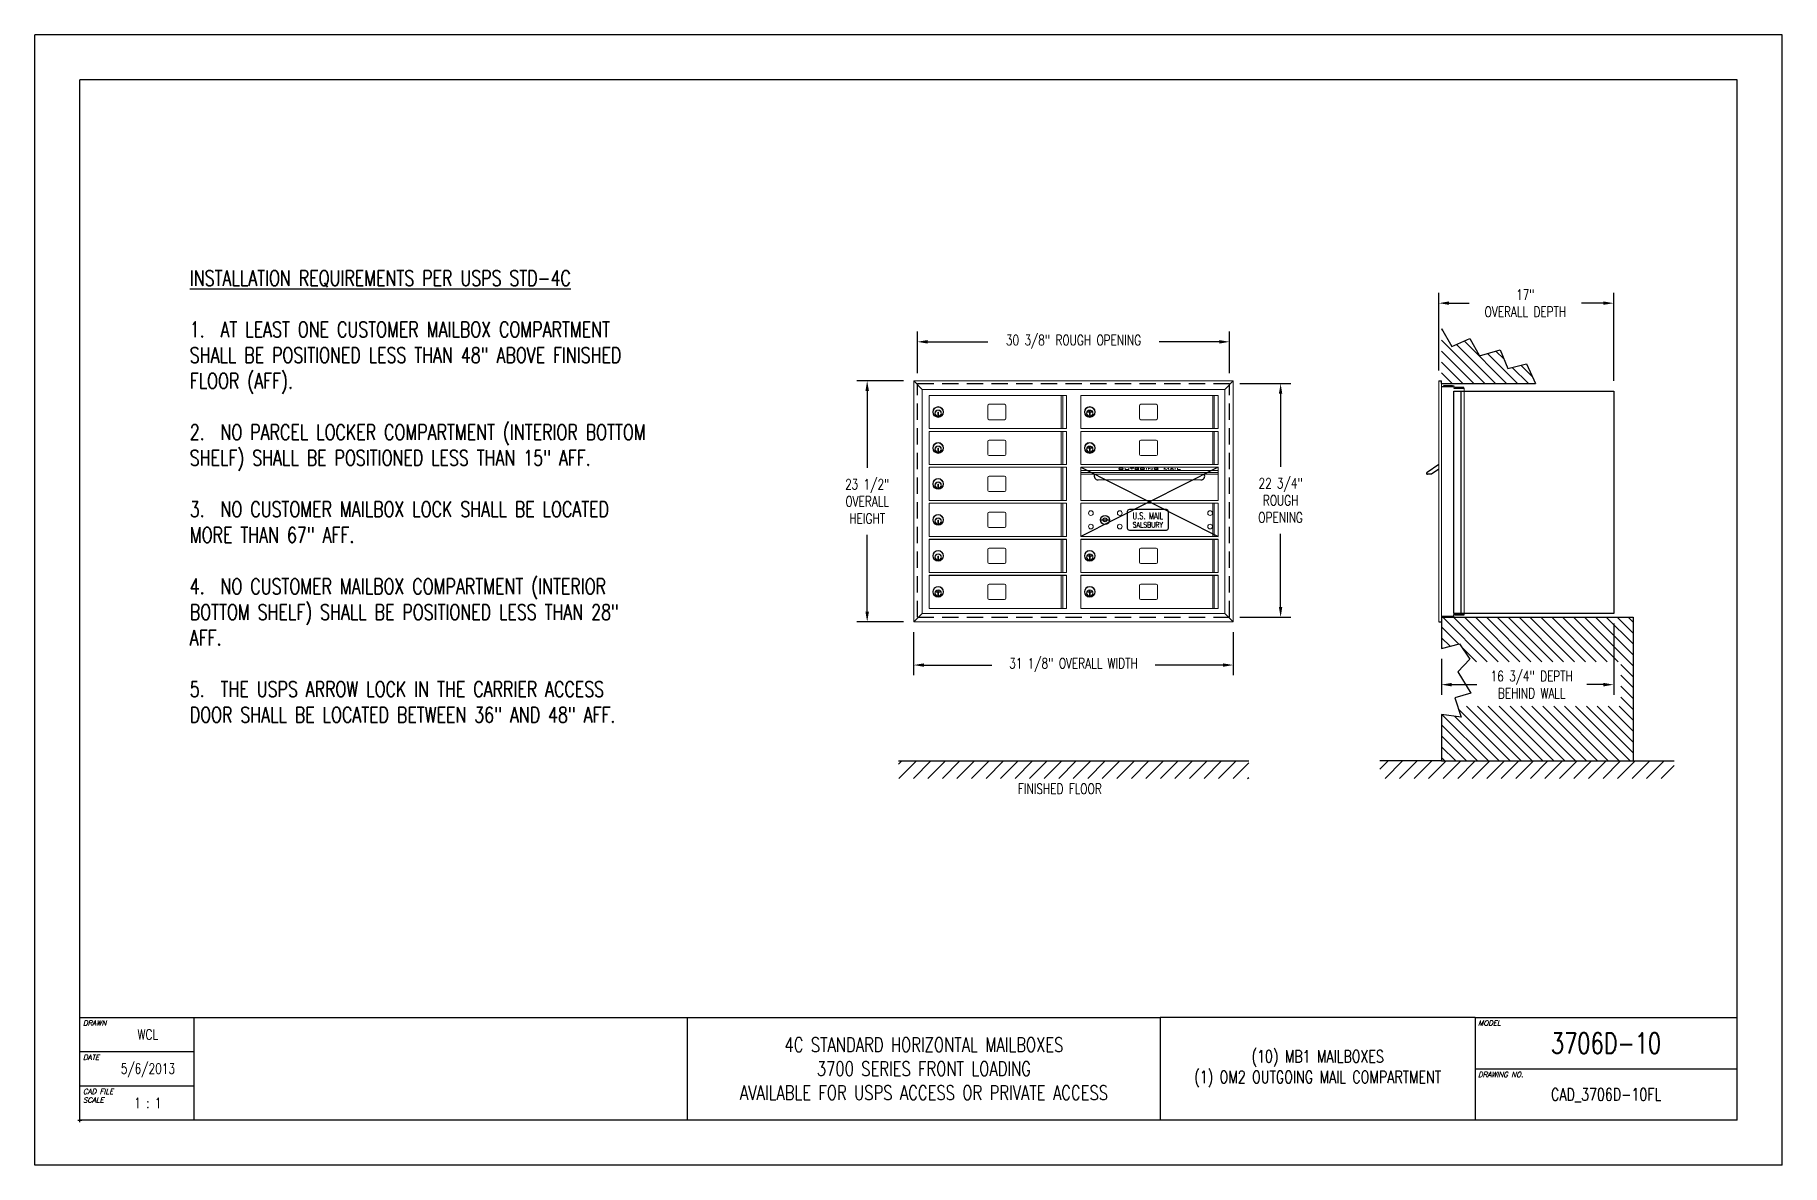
# Model space of a CAD drawing. Header units: inches. Extents: x 0 to 170, y 0 to 110.
import ezdxf
from ezdxf.enums import TextEntityAlignment as Align

# ---------------------------------------------------------------- set-up
doc = ezdxf.new("R2010")
doc.units = ezdxf.units.IN
doc.header["$MEASUREMENT"] = 0
doc.header["$PDMODE"] = 2
doc.header["$PDSIZE"] = 0.2
doc.linetypes.add('HIDDEN', pattern=[0.075, 0.05, -0.025])
doc.styles.add('Simplex Italic', font='SIMPLEX.shx', dxfattribs={"oblique": 15, "height": 3})
doc.styles.add('SQUASHED', font='simplex.shx', dxfattribs={"width": 4})
doc.styles.get("Standard").update_dxf_attribs({"font": 'simplex.shx', "width": 0.75})
doc.dimstyles.get("Standard").update_dxf_attribs({"dimtxt": 1, "dimasz": 1, "dimexe": 1, "dimexo": 1, "dimgap": 1, "dimtad": 0, "dimtih": 1, "dimtoh": 1, "dimdec": 3, "dimzin": 0, "dimdsep": 46, "dimlunit": 5, "dimtxsty": 'Standard', "dimcen": 0, "dimadec": 0, "dimazin": 0, "dimtfac": 1, "dimtdec": 3, "dimtofl": 0, "dimtmove": 0, "dimatfit": 3, "dimfxl": 1, "dimfrac": 2, "dimtolj": 1, "dimtzin": 0, "dimarcsym": 0})

# ---------------------------------------------------------------- blocks, each defined once
blk = doc.blocks.new('*D11')
at = {"color": 0, "lineweight": -2, "transparency": 16777216}
for p, q in [((136.6, 77.34), (136.6, 84.89)), ((137.6, 83.89), (139.56, 83.89)), ((152.62, 83.89), (150.49, 83.89)), ((153.62, 76.33), (153.62, 84.89))]:
    blk.add_line(p, q, dxfattribs=at)
at = {"color": 0, "lineweight": -3, "transparency": 16777216}
for points in [[(137.6, 84.06), (137.6, 83.73), (136.6, 83.89)], [(152.62, 84.06), (152.62, 83.73), (153.62, 83.89)]]:
    blk.add_solid(points, dxfattribs=at)
at = {"layer": 'Defpoints', "color": 0, "lineweight": -3, "transparency": 16777216}
for p in [(153.62, 83.89), (136.6, 76.34), (153.62, 75.33)]:
    blk.add_point(p, dxfattribs=at)
at = {"color": 0, "lineweight": -3, "transparency": 16777216, "insert": (145.02, 83.89), "char_height": 1, "attachment_point": 5}
blk.add_mtext('\\A1;17"\\POVERALL DEPTH', dxfattribs=at)
blk = doc.blocks.new('*D12')
at = {"color": 0, "lineweight": -2, "transparency": 16777216}
for p, q in [((153.62, 52.7), (153.62, 45.76)), ((136.86, 49.28), (136.86, 45.76)), ((137.86, 46.76), (140.29, 46.76)), ((152.62, 46.76), (151, 46.76))]:
    blk.add_line(p, q, dxfattribs=at)
at = {"color": 0, "lineweight": -3, "transparency": 16777216}
for points in [[(137.86, 46.93), (137.86, 46.59), (136.86, 46.76)], [(152.62, 46.93), (152.62, 46.59), (153.62, 46.76)]]:
    blk.add_solid(points, dxfattribs=at)
at = {"layer": 'Defpoints', "color": 0, "lineweight": -3, "transparency": 16777216}
for p in [(153.62, 53.7), (136.86, 50.28), (153.62, 46.76)]:
    blk.add_point(p, dxfattribs=at)
at = {"color": 0, "lineweight": -3, "transparency": 16777216, "insert": (145.64, 46.76), "char_height": 1, "attachment_point": 5}
blk.add_mtext('\\A1;16 3/4" DEPTH\\PBEHIND WALL', dxfattribs=at)
blk = doc.blocks.new('*D7')
at = {"color": 0, "lineweight": -2, "transparency": 16777216}
for p, q in [((117.24, 76.07), (122.21, 76.07)), ((121.21, 75.07), (121.21, 67.96)), ((121.21, 54.32), (121.21, 61.44)), ((117.24, 53.32), (122.21, 53.32))]:
    blk.add_line(p, q, dxfattribs=at)
at = {"color": 0, "lineweight": -3, "transparency": 16777216}
for points in [[(121.04, 75.07), (121.37, 75.07), (121.21, 76.07)], [(121.04, 54.32), (121.37, 54.32), (121.21, 53.32)]]:
    blk.add_solid(points, dxfattribs=at)
at = {"layer": 'Defpoints', "color": 0, "lineweight": -3, "transparency": 16777216}
for p in [(116.24, 76.07), (116.24, 53.32), (121.21, 53.32)]:
    blk.add_point(p, dxfattribs=at)
at = {"color": 0, "lineweight": -3, "transparency": 16777216, "insert": (121.21, 64.7), "char_height": 1, "attachment_point": 5}
blk.add_mtext('\\A1;22 3/4"\\PROUGH\\POPENING', dxfattribs=at)
blk = doc.blocks.new('*D8')
at = {"color": 0, "lineweight": -2, "transparency": 16777216}
for p, q in [((85.86, 77.07), (85.86, 81.13)), ((86.86, 80.13), (92.71, 80.13)), ((115.24, 80.13), (109.39, 80.13)), ((116.24, 77.07), (116.24, 81.13))]:
    blk.add_line(p, q, dxfattribs=at)
at = {"color": 0, "lineweight": -3, "transparency": 16777216}
for points in [[(86.86, 80.3), (86.86, 79.96), (85.86, 80.13)], [(115.24, 80.3), (115.24, 79.96), (116.24, 80.13)]]:
    blk.add_solid(points, dxfattribs=at)
at = {"layer": 'Defpoints', "color": 0, "lineweight": -3, "transparency": 16777216}
for p in [(116.24, 80.13), (85.86, 76.07), (116.24, 76.07)]:
    blk.add_point(p, dxfattribs=at)
at = {"color": 0, "lineweight": -3, "transparency": 16777216, "insert": (101.05, 80.13), "char_height": 1, "attachment_point": 5}
blk.add_mtext('\\A1;30 3/8" ROUGH OPENING', dxfattribs=at)
blk = doc.blocks.new('*D9')
at = {"color": 0, "lineweight": -2, "transparency": 16777216}
for p, q in [((85.5, 51.87), (85.5, 47.67)), ((116.6, 51.87), (116.6, 47.67)), ((86.5, 48.67), (93.11, 48.67)), ((115.6, 48.67), (109, 48.67))]:
    blk.add_line(p, q, dxfattribs=at)
at = {"color": 0, "lineweight": -3, "transparency": 16777216}
for points in [[(86.5, 48.83), (86.5, 48.5), (85.5, 48.67)], [(115.6, 48.83), (115.6, 48.5), (116.6, 48.67)]]:
    blk.add_solid(points, dxfattribs=at)
at = {"layer": 'Defpoints', "color": 0, "lineweight": -3, "transparency": 16777216}
for p in [(85.5, 52.87), (116.6, 52.87), (116.6, 48.67)]:
    blk.add_point(p, dxfattribs=at)
at = {"color": 0, "lineweight": -3, "transparency": 16777216, "insert": (101.05, 48.67), "char_height": 1, "attachment_point": 5}
blk.add_mtext('\\A1;31 1/8" OVERALL WIDTH', dxfattribs=at)
blk = doc.blocks.new('*D10')
at = {"color": 0, "lineweight": -2, "transparency": 16777216}
for p, q in [((84.5, 76.34), (79.98, 76.34)), ((80.98, 75.34), (80.98, 67.86)), ((80.98, 53.87), (80.98, 61.34)), ((84.5, 52.87), (79.98, 52.87))]:
    blk.add_line(p, q, dxfattribs=at)
at = {"color": 0, "lineweight": -3, "transparency": 16777216}
for points in [[(80.81, 75.34), (81.15, 75.34), (80.98, 76.34)], [(80.81, 53.87), (81.15, 53.87), (80.98, 52.87)]]:
    blk.add_solid(points, dxfattribs=at)
at = {"layer": 'Defpoints', "color": 0, "lineweight": -3, "transparency": 16777216}
for p in [(85.5, 76.34), (80.98, 52.87), (85.5, 52.87)]:
    blk.add_point(p, dxfattribs=at)
at = {"color": 0, "lineweight": -3, "transparency": 16777216, "insert": (80.98, 64.6), "char_height": 1, "attachment_point": 5}
blk.add_mtext('\\A1;23 1/2"\\POVERALL\\PHEIGHT', dxfattribs=at)

msp = doc.modelspace()

# ---------------------------------------------------------------- hatches: boundary and pattern name
at = {"lineweight": -3}
h = msp.add_hatch(dxfattribs=at)
h.set_pattern_fill('ANSI31', color=256, scale=6, angle=90, style=0)
h.set_pattern_definition([(135, (-1592.3547, -336.2179), (-0.5303301, -0.5303301), [])])
h.paths.add_polyline_path([(140.5763, 78.7616), (139.6144, 80.463), (137.8756, 79.6863), (136.865, 81.4246), (136.865, 76.0737), (146.0074, 76.0737), (145.1267, 77.9849), (143.3139, 77.541), (142.574, 79.3534)])
h = msp.add_hatch(dxfattribs=at)
h.set_pattern_fill('ANSI31', color=256, scale=6, angle=90, style=0)
h.set_pattern_definition([(135, (-1592.3547, -304.7179), (-0.5303301, -0.5303301), [])])
h.paths.add_polyline_path([(136.865, 53.3237), (136.865, 52.8667), (136.865, 50.2832), (138.6064, 50.7177), (139.606, 49.239), (139.3722, 48.9891), (154.3008, 48.9891), (154.3008, 44.6512), (138.4392, 44.6512), (138.7877, 43.5885), (136.865, 43.8452), (136.865, 39.3337), (155.5, 39.3337), (155.5, 53.3237)])
h = msp.add_hatch(dxfattribs=at)
h.set_pattern_fill('ANSI31', scale=8, style=0)
h.set_pattern_definition([(45, (-1411.8278, -172.7414), (-0.7071068, 0.7071068), [])])
h.paths.add_polyline_path([(118.1, 37.6233), (118.1, 39.3337), (84.0404, 39.3337), (84.0404, 37.6233)])
h = msp.add_hatch(dxfattribs=at)
h.set_pattern_fill('ANSI31', scale=8, style=0)
h.set_pattern_definition([(45, (-1425.3278, -172.7414), (-0.7071068, 0.7071068), [])])
h.paths.add_polyline_path([(130.865, 39.3337), (130.865, 37.6233), (159.5, 37.6233), (159.5, 39.3337), (153.5, 39.3337), (136.865, 39.3337)])

# ---------------------------------------------------------------- linework, layer by layer
at = {"color": 7}
for p, q in [((0, 0), (0, 110)), ((170, 110), (0, 110)), ((170, 0), (170, 110)), ((4.375, 4.375), (4.375, 105.625)), ((165.625, 105.625), (4.375, 105.625)), ((165.625, 4.375), (165.625, 105.625)), ((15.505, 4.375), (15.505, 14.375)), ((63.5, 4.375), (63.5, 14.375)), ((4.375, 11.045), (15.505, 11.045)), ((140.125, 9.375), (165.625, 9.375)), ((4.375, 7.715), (15.505, 7.715)), ((165.625, 4.375), (4.375, 4.375)), ((170, 0), (0, 0))]:
    msp.add_line(p, q, dxfattribs=at)
at = {"color": 7, "lineweight": -3}
for p, q in [((136.865, 81.4246), (137.8756, 79.6863)), ((137.8756, 79.6863), (139.6144, 80.463)), ((139.6144, 80.463), (140.5763, 78.7616)), ((140.5763, 78.7616), (142.574, 79.3534)), ((142.574, 79.3534), (143.3139, 77.541)), ((143.3139, 77.541), (145.1267, 77.9849)), ((145.1267, 77.9849), (146.0074, 76.0737)), ((136.6, 76.3367), (136.865, 76.3367)), ((136.865, 76.0737), (136.865, 76.3367)), ((136.865, 76.0737), (146.0074, 76.0737)), ((136.865, 75.7687), (137.95, 75.7687)), ((137.07, 75.8327), (137.07, 75.7687)), ((137.93, 75.8327), (137.07, 75.8327)), ((137.93, 75.7687), (137.93, 75.8327)), ((137.95, 75.8367), (138.07, 75.8367)), ((137.95, 75.8367), (137.95, 75.7687)), ((138.07, 75.8367), (138.07, 75.6247)), ((138.07, 75.6247), (139.07, 75.6247)), ((138.07, 53.6987), (138.07, 75.3337)), ((138.07, 75.3337), (153.625, 75.3337)), ((139.05, 75.6887), (138.19, 75.6887)), ((138.19, 75.6887), (138.19, 75.6247)), ((138.77, 53.6987), (138.77, 75.3337)), ((139.05, 75.6247), (139.05, 75.6887)), ((153.625, 75.3337), (153.625, 53.6987)), ((136.6, 52.8667), (136.865, 52.8667)), ((136.865, 53.4347), (137.95, 53.4347)), ((136.865, 53.3237), (155.5, 53.3237)), ((136.865, 53.3237), (136.865, 50.2832)), ((137.07, 53.3707), (137.07, 53.4347)), ((137.93, 53.3707), (137.07, 53.3707)), ((137.93, 53.4347), (137.93, 53.3707)), ((137.95, 53.3667), (137.95, 53.4347)), ((137.95, 53.3667), (138.07, 53.3667)), ((153.625, 53.6987), (138.07, 53.6987)), ((138.07, 53.6987), (139.07, 53.6987)), ((138.07, 53.3667), (138.07, 53.5787)), ((138.07, 53.5787), (139.07, 53.5787)), ((138.19, 53.5147), (138.19, 53.5787)), ((139.05, 53.5147), (138.19, 53.5147)), ((139.05, 53.5787), (139.05, 53.5147)), ((155.5, 53.3237), (155.5, 39.3337)), ((136.865, 43.8452), (136.865, 39.3337)), ((84.0404, 39.3337), (118.1, 39.3337)), ((136.865, 39.3337), (130.865, 39.3337)), ((136.865, 39.3337), (155.5, 39.3337)), ((155.5, 39.3337), (159.5, 39.3337))]:
    msp.add_line(p, q, dxfattribs=at)
at = {"color": 7, "linetype": 'Continuous', "lineweight": 15}
for p, q in [((85.504, 76.3367), (86.336, 75.5047)), ((85.504, 76.3367), (116.6, 76.3367)), ((85.504, 52.8667), (85.504, 76.3367)), ((86.336, 75.5047), (115.768, 75.5047)), ((86.336, 53.6987), (86.336, 75.5047)), ((87.007, 74.9137), (87.007, 71.6837)), ((87.007, 74.9137), (100.382, 74.9137)), ((99.8632, 74.9137), (99.8632, 71.6837)), ((100.004, 74.9137), (100.004, 71.6837)), ((100.382, 71.6837), (100.382, 74.9137)), ((101.761, 74.9137), (115.136, 74.9137)), ((101.761, 74.9137), (101.761, 71.6837)), ((114.6172, 74.9137), (114.6172, 71.6837)), ((114.758, 74.9137), (114.758, 71.6837)), ((115.136, 71.6837), (115.136, 74.9137)), ((116.6, 76.3367), (115.768, 75.5047)), ((115.768, 75.5047), (115.768, 53.6987)), ((116.6, 76.3367), (116.6, 52.8667)), ((136.6, 76.3367), (136.6, 52.8667)), ((136.865, 76.3367), (136.865, 52.8667)), ((139.07, 75.6247), (139.07, 53.5787)), ((87.912, 73.2787), (87.852, 73.2787)), ((87.852, 73.2787), (87.852, 72.9787)), ((87.912, 72.9787), (87.912, 73.2787)), ((92.722, 73.9237), (92.722, 72.6737)), ((94.347, 74.0487), (92.847, 74.0487)), ((94.472, 72.6737), (94.472, 73.9237)), ((102.606, 73.2787), (102.606, 72.9787)), ((102.666, 73.2787), (102.606, 73.2787)), ((102.666, 72.9787), (102.666, 73.2787)), ((107.476, 73.9237), (107.476, 72.6737)), ((109.101, 74.0487), (107.601, 74.0487)), ((109.226, 72.6737), (109.226, 73.9237)), ((87.007, 71.6837), (100.382, 71.6837)), ((87.007, 71.4137), (100.382, 71.4137)), ((87.007, 71.4137), (87.007, 68.1837)), ((87.852, 72.9787), (87.912, 72.9787)), ((92.847, 72.5487), (94.347, 72.5487)), ((99.8632, 71.4137), (99.8632, 68.1837)), ((100.004, 71.4137), (100.004, 68.1837)), ((100.382, 68.1837), (100.382, 71.4137)), ((101.761, 71.6837), (115.136, 71.6837)), ((101.761, 71.4137), (101.761, 68.1837)), ((101.761, 71.4137), (115.136, 71.4137)), ((102.606, 72.9787), (102.666, 72.9787)), ((107.601, 72.5487), (109.101, 72.5487)), ((114.6172, 71.4137), (114.6172, 68.1837)), ((114.758, 71.4137), (114.758, 68.1837)), ((115.136, 68.1837), (115.136, 71.4137)), ((87.852, 69.7787), (87.852, 69.4787)), ((87.912, 69.7787), (87.852, 69.7787)), ((87.912, 69.4787), (87.912, 69.7787)), ((92.722, 70.4237), (92.722, 69.1737)), ((94.347, 70.5487), (92.847, 70.5487)), ((94.472, 69.1737), (94.472, 70.4237)), ((102.666, 69.7787), (102.606, 69.7787)), ((102.606, 69.7787), (102.606, 69.4787)), ((102.666, 69.4787), (102.666, 69.7787)), ((107.476, 70.4237), (107.476, 69.1737)), ((109.101, 70.5487), (107.601, 70.5487)), ((109.226, 69.1737), (109.226, 70.4237)), ((87.007, 68.1837), (100.382, 68.1837)), ((87.852, 69.4787), (87.912, 69.4787)), ((92.847, 69.0487), (94.347, 69.0487)), ((101.761, 68.1837), (115.136, 68.1837)), ((102.606, 69.4787), (102.666, 69.4787)), ((107.601, 69.0487), (109.101, 69.0487)), ((87.007, 67.9137), (87.007, 64.6837)), ((87.007, 67.9137), (100.382, 67.9137)), ((92.722, 66.9237), (92.722, 65.6737)), ((94.347, 67.0487), (92.847, 67.0487)), ((94.472, 65.6737), (94.472, 66.9237)), ((99.8632, 67.9137), (99.8632, 64.6837)), ((100.004, 67.9137), (100.004, 64.6837)), ((100.382, 64.6837), (100.382, 67.9137)), ((101.761, 67.9137), (101.761, 64.6837)), ((115.136, 64.6837), (115.136, 67.9137)), ((87.007, 64.6837), (100.382, 64.6837)), ((87.852, 66.2787), (87.852, 65.9787)), ((87.912, 66.2787), (87.852, 66.2787)), ((87.852, 65.9787), (87.912, 65.9787)), ((87.912, 65.9787), (87.912, 66.2787)), ((92.847, 65.5487), (94.347, 65.5487)), ((87.007, 64.4137), (87.007, 61.1837)), ((87.007, 64.4137), (100.382, 64.4137)), ((92.722, 63.4237), (92.722, 62.1737)), ((94.347, 63.5487), (92.847, 63.5487)), ((94.472, 62.1737), (94.472, 63.4237)), ((99.8632, 64.4137), (99.8632, 61.1837)), ((100.004, 64.4137), (100.004, 61.1837)), ((100.382, 61.1837), (100.382, 64.4137)), ((101.761, 64.4137), (101.761, 61.1837)), ((101.761, 64.4137), (115.136, 64.4137)), ((114.6172, 64.4137), (114.6172, 61.1837)), ((114.758, 64.4137), (114.758, 61.1837)), ((115.136, 61.1837), (115.136, 64.4137)), ((87.912, 62.7787), (87.852, 62.7787)), ((87.852, 62.7787), (87.852, 62.4787)), ((87.852, 62.4787), (87.912, 62.4787)), ((87.912, 62.4787), (87.912, 62.7787)), ((92.847, 62.0487), (94.347, 62.0487)), ((87.007, 61.1837), (100.382, 61.1837)), ((87.007, 60.9137), (87.007, 57.6837)), ((87.007, 60.9137), (100.382, 60.9137)), ((92.722, 59.9237), (92.722, 58.6737)), ((94.347, 60.0487), (92.847, 60.0487)), ((94.472, 58.6737), (94.472, 59.9237)), ((99.8632, 60.9137), (99.8632, 57.6837)), ((100.004, 60.9137), (100.004, 57.6837)), ((100.382, 57.6837), (100.382, 60.9137)), ((101.761, 61.1837), (115.136, 61.1837)), ((101.761, 60.9137), (115.136, 60.9137)), ((101.761, 60.9137), (101.761, 57.6837)), ((107.476, 59.9237), (107.476, 58.6737)), ((109.101, 60.0487), (107.601, 60.0487)), ((109.226, 58.6737), (109.226, 59.9237)), ((114.6172, 60.9137), (114.6172, 57.6837)), ((114.758, 60.9137), (114.758, 57.6837)), ((115.136, 57.6837), (115.136, 60.9137)), ((87.912, 59.2787), (87.852, 59.2787)), ((87.852, 59.2787), (87.852, 58.9787)), ((87.852, 58.9787), (87.912, 58.9787)), ((87.912, 58.9787), (87.912, 59.2787)), ((92.847, 58.5487), (94.347, 58.5487)), ((102.606, 59.2787), (102.606, 58.9787)), ((102.666, 59.2787), (102.606, 59.2787)), ((102.606, 58.9787), (102.666, 58.9787)), ((102.666, 58.9787), (102.666, 59.2787)), ((107.601, 58.5487), (109.101, 58.5487)), ((87.007, 57.6837), (100.382, 57.6837)), ((87.007, 57.4137), (87.007, 54.1837)), ((87.007, 57.4137), (100.382, 57.4137)), ((92.722, 56.4237), (92.722, 55.1737)), ((94.347, 56.5487), (92.847, 56.5487)), ((94.472, 55.1737), (94.472, 56.4237)), ((99.8632, 57.4137), (99.8632, 54.1837)), ((100.004, 57.4137), (100.004, 54.1837)), ((100.382, 54.1837), (100.382, 57.4137)), ((101.761, 57.6837), (115.136, 57.6837)), ((101.761, 57.4137), (115.136, 57.4137)), ((101.761, 57.4137), (101.761, 54.1837)), ((107.476, 56.4237), (107.476, 55.1737)), ((109.101, 56.5487), (107.601, 56.5487)), ((109.226, 55.1737), (109.226, 56.4237)), ((114.6172, 57.4137), (114.6172, 54.1837)), ((114.758, 57.4137), (114.758, 54.1837)), ((115.136, 54.1837), (115.136, 57.4137)), ((87.852, 55.7787), (87.852, 55.4787)), ((87.912, 55.7787), (87.852, 55.7787)), ((87.852, 55.4787), (87.912, 55.4787)), ((87.912, 55.4787), (87.912, 55.7787)), ((92.847, 55.0487), (94.347, 55.0487)), ((102.666, 55.7787), (102.606, 55.7787)), ((102.606, 55.7787), (102.606, 55.4787)), ((102.606, 55.4787), (102.666, 55.4787)), ((102.666, 55.4787), (102.666, 55.7787)), ((107.601, 55.0487), (109.101, 55.0487)), ((85.504, 52.8667), (86.336, 53.6987)), ((116.6, 52.8667), (85.504, 52.8667)), ((115.768, 53.6987), (86.336, 53.6987)), ((87.007, 54.1837), (100.382, 54.1837)), ((101.761, 54.1837), (115.136, 54.1837)), ((116.6, 52.8667), (115.768, 53.6987))]:
    msp.add_line(p, q, dxfattribs=at)
at = {"color": 7, "linetype": 'HIDDEN', "lineweight": -3, "ltscale": 32}
for p, q in [((85.8645, 53.3237), (85.8645, 76.0737)), ((85.8645, 76.0737), (116.2395, 76.0737)), ((116.2395, 53.3237), (116.2395, 76.0737)), ((85.8645, 53.3237), (116.2395, 53.3237))]:
    msp.add_line(p, q, dxfattribs=at)
at = {"lineweight": -3}
for p, q in [((136.6, 68.1837), (135.4521, 67.4083)), ((115.136, 67.9137), (101.761, 61.1837)), ((101.761, 67.9137), (115.136, 61.1837)), ((135.8784, 67.2437), (135.5025, 67.2437)), ((136.6, 67.7312), (135.8784, 67.2437)), ((106.289, 63.5987), (106.289, 61.9987)), ((110.089, 63.7987), (106.489, 63.7987)), ((110.289, 61.9987), (110.289, 63.5987)), ((103.6835, 62.7987), (104.5585, 62.7987)), ((106.489, 61.7987), (110.089, 61.7987)), ((87.007, 60.9137), (100.382, 60.9137)), ((101.761, 60.9137), (115.136, 60.9137)), ((87.007, 57.4137), (100.382, 57.4137)), ((101.761, 57.4137), (115.136, 57.4137)), ((136.865, 50.2832), (138.6064, 50.7177)), ((138.6064, 50.7177), (139.606, 49.239)), ((139.606, 49.239), (138.4465, 48.0001)), ((138.4465, 48.0001), (139.7259, 45.922)), ((139.7259, 45.922), (138.1666, 45.4824)), ((138.1666, 45.4824), (138.7877, 43.5885)), ((138.7877, 43.5885), (136.865, 43.8452)), ((4.375, 14.375), (15.505, 14.375)), ((15.505, 14.375), (63.5, 14.375)), ((63.5, 14.375), (109.5, 14.375)), ((140.125, 14.375), (109.5, 14.375)), ((109.5, 14.375), (109.5, 4.375)), ((140.125, 14.375), (165.625, 14.375)), ((140.125, 14.375), (140.125, 4.375))]:
    msp.add_line(p, q, dxfattribs=at)
at = {"linetype": 'Continuous', "lineweight": 15}
for p, q in [((101.761, 67.9137), (115.136, 67.9137)), ((101.761, 67.6137), (115.1362, 67.6137)), ((101.761, 67.4237), (115.1362, 67.4237)), ((101.761, 67.2437), (115.1362, 67.2437)), ((103.4637, 66.6837), (113.4337, 66.6837)), ((101.761, 64.6837), (115.136, 64.6837))]:
    msp.add_line(p, q, dxfattribs=at)
at = {"color": 7, "linetype": 'Continuous', "lineweight": 15, "extrusion": (1.83338e-14, 6.74315e-15, -1)}
for centre, radius in [((-87.882, 73.2987), 0.525), ((-87.882, 73.2987), 0.485), ((-87.882, 73.1787), 0.3), ((-87.882, 69.7987), 0.525), ((-87.882, 69.7987), 0.485), ((-87.882, 69.6787), 0.3), ((-87.882, 66.2987), 0.525), ((-87.882, 66.2987), 0.485), ((-87.882, 66.1787), 0.3), ((-87.882, 62.7987), 0.525), ((-87.882, 62.7987), 0.485), ((-87.882, 62.6787), 0.3), ((-87.882, 59.2987), 0.525), ((-87.882, 59.2987), 0.485), ((-87.882, 59.1787), 0.3)]:
    msp.add_circle(centre, radius, dxfattribs=at)
at = {"color": 7, "linetype": 'Continuous', "lineweight": 15}
for centre, radius in [((87.882, 73.1787), 0.31), ((87.882, 73.1787), 0.285), ((102.636, 73.1787), 0.31), ((102.636, 73.1787), 0.285), ((87.882, 69.6787), 0.31), ((87.882, 69.6787), 0.285), ((102.636, 69.6787), 0.31), ((102.636, 69.6787), 0.285), ((87.882, 66.1787), 0.31), ((87.882, 66.1787), 0.285), ((87.882, 62.6787), 0.31), ((87.882, 62.6787), 0.285), ((87.882, 59.1787), 0.31), ((87.882, 59.1787), 0.285), ((102.636, 59.1787), 0.31), ((102.636, 59.1787), 0.285), ((87.882, 55.6787), 0.31), ((87.882, 55.6787), 0.285), ((102.636, 55.6787), 0.31), ((102.636, 55.6787), 0.285)]:
    msp.add_circle(centre, radius, dxfattribs=at)
at = {"color": 7, "linetype": 'Continuous', "lineweight": 15, "extrusion": (5.68252e-15, 4.67765e-15, -1)}
for centre, radius in [((-102.636, 73.2987), 0.525), ((-102.636, 73.2987), 0.485), ((-102.636, 73.1787), 0.3), ((-102.636, 69.7987), 0.525), ((-102.636, 69.7987), 0.485), ((-102.636, 69.6787), 0.3), ((-102.636, 59.2987), 0.525), ((-102.636, 59.2987), 0.485), ((-102.636, 59.1787), 0.3), ((-87.882, 55.7987), 0.525), ((-87.882, 55.7987), 0.485), ((-102.636, 55.7987), 0.525), ((-102.636, 55.7987), 0.485), ((-87.882, 55.6787), 0.3), ((-102.636, 55.6787), 0.3)]:
    msp.add_circle(centre, radius, dxfattribs=at)
at = {"color": 7, "linetype": 'Continuous', "lineweight": 15, "extrusion": (1.09534e-15, 5.8752e-15, -1)}
for centre in [(-102.746, 63.4547), (-105.559, 63.4547), (-102.746, 62.1427), (-105.559, 62.1427)]:
    msp.add_circle(centre, 0.23, dxfattribs=at)
at = {"lineweight": -3}
for radius in [0.4375, 0.1875]:
    msp.add_circle((104.121, 62.7987), radius, dxfattribs=at)
at = {"color": 7, "linetype": 'Continuous', "lineweight": 15, "extrusion": (9.67756e-16, 5.8504e-15, -1)}
for centre in [(-114.341, 63.4547), (-114.341, 62.1427)]:
    msp.add_circle(centre, 0.23, dxfattribs=at)
at = {"color": 7, "linetype": 'Continuous', "lineweight": 15}
for centre, start, end in [((92.847, 73.9237), 90, 180), ((94.347, 73.9237), 0, 90), ((107.601, 73.9237), 90, 180), ((109.101, 73.9237), 0, 90), ((92.847, 72.6737), 180, 270), ((94.347, 72.6737), 270, 360), ((107.601, 72.6737), 180, 270), ((109.101, 72.6737), 270, 360), ((92.847, 70.4237), 90, 180), ((94.347, 70.4237), 0, 90), ((107.601, 70.4237), 90, 180), ((109.101, 70.4237), 0, 90), ((92.847, 69.1737), 180, 270), ((94.347, 69.1737), 270, 360), ((107.601, 69.1737), 180, 270), ((109.101, 69.1737), 270, 360), ((92.847, 66.9237), 90, 180), ((94.347, 66.9237), 0, 90), ((92.847, 65.6737), 180, 270), ((94.347, 65.6737), 270, 360), ((92.847, 63.4237), 90, 180), ((94.347, 63.4237), 0, 90), ((92.847, 62.1737), 180, 270), ((94.347, 62.1737), 270, 360), ((92.847, 59.9237), 90, 180), ((94.347, 59.9237), 0, 90), ((107.601, 59.9237), 90, 180), ((109.101, 59.9237), 0, 90), ((92.847, 58.6737), 180, 270), ((94.347, 58.6737), 270, 360), ((107.601, 58.6737), 180, 270), ((109.101, 58.6737), 270, 360), ((92.847, 56.4237), 90, 180), ((94.347, 56.4237), 0, 90), ((107.601, 56.4237), 90, 180), ((109.101, 56.4237), 0, 90), ((92.847, 55.1737), 180, 270), ((94.347, 55.1737), 270, 360), ((107.601, 55.1737), 180, 270), ((109.101, 55.1737), 270, 360)]:
    msp.add_arc(centre, 0.125, start, end, dxfattribs=at)
at = {"lineweight": -3}
for centre, radius, start, end in [((103.4637, 67.0737), 0.39, 154.157587, 270), ((113.4337, 67.0737), 0.39, 270, 25.842413), ((135.5025, 67.3337), 0.09, 124.040027, 270), ((106.489, 63.5987), 0.2, 90, 180), ((110.089, 63.5987), 0.2, 0, 90), ((106.489, 61.9987), 0.2, 180, 270), ((110.089, 61.9987), 0.2, 270, 0)]:
    msp.add_arc(centre, radius, start, end, dxfattribs=at)
at = {"color": 7, "lineweight": -3}
for p in [(102.636, 73.2987), (102.636, 69.7987), (102.636, 59.2987), (87.882, 55.7987), (102.636, 55.7987)]:
    msp.add_point(p, dxfattribs=at)
at = {"lineweight": -3}
msp.add_point((4.375, 4.375), dxfattribs=at)

# ---------------------------------------------------------------- texts
at = {"color": 7, "style": 'Simplex Italic', "oblique": 15}
for s, p in [('DRAWN', (4.675, 14.075)), ('MODEL', (140.425, 14.075)), ('DATE', (4.675, 10.745)), ('DRAWING NO.', (140.425, 9.065))]:
    msp.add_text(s, height=0.5, dxfattribs=at).set_placement(p, align=Align.TOP_LEFT)
at = {"color": 7, "width": 0.75}
for s, height, p in [('WCL', 1, (10.9912, 12.71)), ('5/6/2013', 1, (10.9912, 9.385)), ('CAD_3706D-10FL', 1.2, (152.875, 6.875)), ('1 : 1', 1, (10.9912, 6.05))]:
    msp.add_text(s, height=height, dxfattribs=at).set_placement(p, align=Align.MIDDLE_CENTER)
at = {"color": 7, "insert": (15.0714, 87.0834), "char_height": 1.5, "width": 48.496496, "attachment_point": 1}
msp.add_mtext('{\\LINSTALLATION REQUIREMENTS PER USPS STD-4C}\\P\\P1.  AT LEAST ONE CUSTOMER MAILBOX COMPARTMENT SHALL BE POSITIONED LESS THAN 48" ABOVE FINISHED FLOOR (AFF).\\P\\P2.  NO PARCEL LOCKER COMPARTMENT (INTERIOR BOTTOM SHELF) SHALL BE POSITIONED LESS THAN 15" AFF.\\P\\P3.  NO CUSTOMER MAILBOX LOCK SHALL BE LOCATED MORE THAN 67" AFF.\\P\\P4.  NO CUSTOMER MAILBOX COMPARTMENT (INTERIOR BOTTOM SHELF) SHALL BE POSITIONED LESS THAN 28" AFF.\\P\\P5.  THE USPS ARROW LOCK IN THE CARRIER ACCESS DOOR SHALL BE LOCATED BETWEEN 36" AND 48" AFF.', dxfattribs=at)
at = {"lineweight": -3, "insert": (108.4487, 67.7637), "char_height": 0.15, "width": 8, "attachment_point": 5, "style": 'SQUASHED'}
msp.add_mtext('OUTGOING MAIL', dxfattribs=at)
at = {"lineweight": -3, "attachment_point": 5}
for s, insert, char_height, width in [('U.S. MAIL', (108.289, 63.1828), 0.64, 5.611748), ('SALSBURY', (108.289, 62.3136), 0.5, 5.611748), ('4C STANDARD HORIZONTAL MAILBOXES\\P3700 SERIES FRONT LOADING\\PAVAILABLE FOR USPS ACCESS OR PRIVATE ACCESS                                                    ', (86.5, 9.375), 1.4, 55.324242), ('(10) MB1 MAILBOXES\\P(1) OM2 OUTGOING MAIL COMPARTMENT', (124.8125, 9.375), 1.2, 32.585839)]:
    msp.add_mtext(s, dxfattribs=dict(at, insert=insert, char_height=char_height, width=width))
at = {"color": 7, "lineweight": -3}
for s, insert, char_height, width, attachment_point in [('FINISHED FLOOR', (95.6415, 37.1275), 1, 19.392164, 1), ('3706D-10', (152.875, 12.875), 2, 15.53206, 2)]:
    msp.add_mtext(s, dxfattribs=dict(at, insert=insert, char_height=char_height, width=width, attachment_point=attachment_point))
at = {"color": 7, "lineweight": -3, "insert": (4.675, 7.415), "char_height": 0.5, "width": 6.133886, "attachment_point": 1, "style": 'Simplex Italic'}
msp.add_mtext('CAD FILE\\PSCALE', dxfattribs=at)

# ---------------------------------------------------------------- dimensions: what is measured, and where the dimension line sits
at = {"lineweight": -3}
dim = msp.add_linear_dim(base=(153.625, 83.8935), p1=(136.6, 76.3367), p2=(153.625, 75.3337), text='<>\\POVERALL DEPTH', dimstyle='Standard', override={"dimpost": '"'}, dxfattribs=at)
dim.commit()
dim.dimension.update_dxf_attribs({"geometry": '*D11', "text_midpoint": (145.0239, 83.8935), "dimtype": 160})
at = {"color": 7, "lineweight": -3}
for base, p1, p2, text, picture, middle in [((116.2395, 80.129), (85.8645, 76.0737), (116.2395, 76.0737), '<> ROUGH OPENING', '*D8', (101.052, 80.129)), ((116.6, 48.6681), (85.504, 52.8667), (116.6, 52.8667), '<> OVERALL WIDTH', '*D9', (101.052, 48.6681))]:
    dim = msp.add_linear_dim(base=base, p1=p1, p2=p2, text=text, dimstyle='Standard', override={"dimpost": '"'}, dxfattribs=at)
    dim.commit()
    dim.dimension.update_dxf_attribs({"geometry": picture, "text_midpoint": middle})
for base, p1, p2, text, picture, middle in [((80.981, 52.8667), (85.504, 76.3367), (85.504, 52.8667), '<>\\POVERALL\\PHEIGHT', '*D10', (80.981, 64.6017)), ((121.2082, 53.3237), (116.2395, 76.0737), (116.2395, 53.3237), '<>\\PROUGH\\POPENING', '*D7', (121.2082, 64.6987))]:
    dim = msp.add_linear_dim(base=base, p1=p1, p2=p2, angle=90, text=text, dimstyle='Standard', override={"dimpost": '"'}, dxfattribs=at)
    dim.commit()
    dim.dimension.update_dxf_attribs({"geometry": picture, "text_midpoint": middle})
dim = msp.add_linear_dim(base=(153.625, 46.7612), p1=(136.865, 50.2832), p2=(153.625, 53.6987), text='<> DEPTH\\PBEHIND WALL', dimstyle='Standard', override={"dimpost": '"'}, dxfattribs=at)
dim.commit()
dim.dimension.update_dxf_attribs({"geometry": '*D12', "text_midpoint": (145.6433, 46.7612), "dimtype": 160})

doc.saveas('drawing.dxf')
